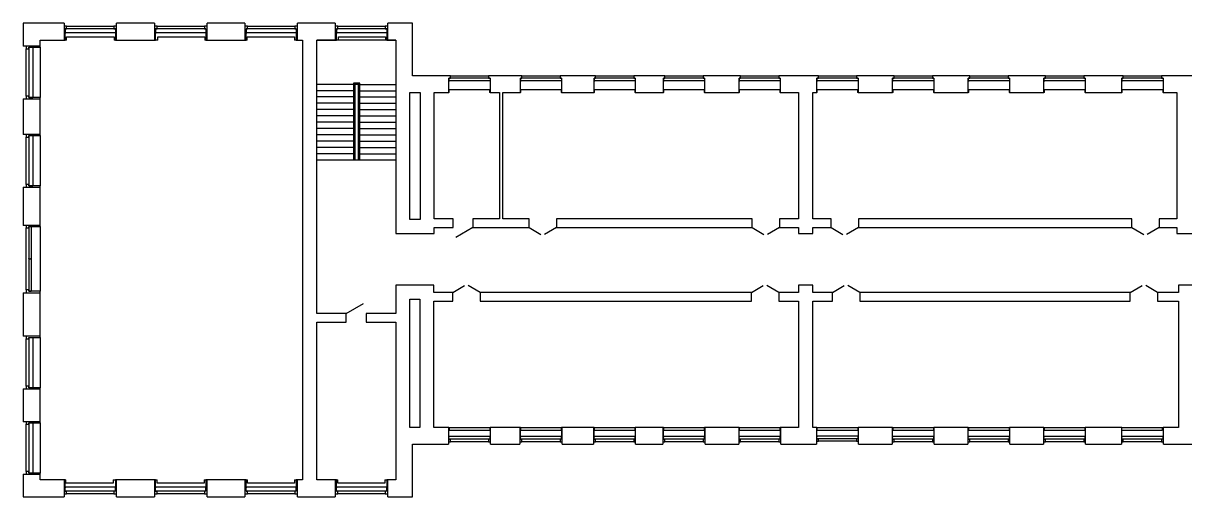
# Model space of a CAD drawing. Extents: x 318 to 100240, y 11948 to 34468.
# Drawn here: x 318 to 55558, y 11948 to 34468 of the extents above; entities that cross this region are included whole.
import ezdxf

# ---------------------------------------------------------------- set-up
doc = ezdxf.new("R2010")
doc.units = 0
for name, color, linetype in [('ДВЕРИ', 7, 'CONTINUOUS'), ('КАРКАС_ИМПОСТ', 7, 'CONTINUOUS'), ('ЛЕСТНИЦЫ', 7, 'CONTINUOUS'), ('ОГРАЖДЕНИЕ', 7, 'CONTINUOUS'), ('ОКНА', 7, 'CONTINUOUS'), ('ПАНЕЛЬ', 7, 'CONTINUOUS'), ('ПЕРЕКРЫТИЯ', 7, 'CONTINUOUS'), ('ПОРУЧНИ', 7, 'CONTINUOUS'), ('СТЕНЫ', 7, 'CONTINUOUS'), ('СТЕНЫ_РАЗРЕЗ', 7, 'CONTINUOUS')]:
    doc.layers.add(name, color=color, linetype=linetype)

# ---------------------------------------------------------------- blocks, each defined once
blk = doc.blocks.new('ОГРАЖДЕНИЕ_-_ОГРАЖДЕНИЕ-22')
at = {"layer": 'ПОРУЧНИ'}
for p, q in [((15815.548367, 19937.741418), (15815.548367, 16287.341418)), ((16116.348367, 19937.741418), (15815.548367, 19937.741418)), ((15820.548367, 19932.741418), (15820.548367, 16287.341418)), ((16111.348367, 19932.741418), (15820.548367, 19932.741418)), ((15860.548367, 19892.741418), (15860.548367, 16287.341418)), ((16071.348367, 19892.741418), (15860.548367, 19892.741418)), ((16071.348367, 16287.341418), (16071.348367, 19892.741418)), ((16086.348367, 19890.716418), (16086.348367, 19907.741418)), ((16111.348367, 19887.341418), (16111.348367, 19932.741418)), ((16111.348367, 16287.341418), (16111.348367, 19887.341418)), ((16116.348367, 19887.341418), (16116.348367, 19937.741418)), ((16116.348367, 16287.341418), (16116.348367, 19887.341418)), ((15875.548367, 19877.741418), (15875.548367, 16287.341418)), ((16056.348367, 19877.741418), (15875.548367, 19877.741418)), ((16056.348367, 16287.341418), (16056.348367, 19877.741418)), ((15820.548367, 16287.341418), (15815.548367, 16287.341418)), ((15860.548367, 16287.341418), (15820.548367, 16287.341418)), ((15875.548367, 16287.341418), (15860.548367, 16287.341418))]:
    blk.add_line(p, q, dxfattribs=at)
blk = doc.blocks.new('ИРНИТУ-ОКНО-ГОСТ23166-99_0')
at = {"layer": 'КАРКАС_ИМПОСТ'}
for p, q in [((-1018.1, 220), (941.9, 220)), ((-1018.1, 220), (-1018.1, 100)), ((-1018.1, 220), (-983.1, 220)), ((-1018.1, 100), (941.9, 100)), ((-1018.1, 100), (-983.1, 100)), ((941.9, 220), (906.9, 220)), ((941.9, 100), (906.9, 100)), ((941.9, 220), (941.9, 100))]:
    blk.add_line(p, q, dxfattribs=at)
blk = doc.blocks.new('ИРНИТУ-ОКНО-ГОСТ23166-99_4')
at = {"layer": 'КАРКАС_ИМПОСТ'}
for p, q in [((-1018.1, 210), (941.9, 210)), ((-1018.1, 210), (-1018.1, 90)), ((-1018.1, 210), (-983.1, 210)), ((-1018.1, 90), (941.9, 90)), ((-1018.1, 90), (-983.1, 90)), ((941.9, 210), (906.9, 210)), ((941.9, 90), (906.9, 90)), ((941.9, 210), (941.9, 90))]:
    blk.add_line(p, q, dxfattribs=at)
blk = doc.blocks.new('AC_ДВЕРЬ_ДВУПОЛЬНАЯ_ДЕРЕВЯ')
at = {"layer": 'ПАНЕЛЬ'}
for p, q in [((-650, 210), (-87.083488, 535)), ((650, 210), (87.083488, 535))]:
    blk.add_line(p, q, dxfattribs=at)
blk = doc.blocks.new('ИРНИТУ_ДВЕРЬ_ОДНОПОЛЬНАЯ_Д')
at = {"layer": 'ПАНЕЛЬ'}
blk.add_line((-470, 210), (344.06388, 680), dxfattribs=at)
blk = doc.blocks.new('ИРНИТУ-ОКНО-ГОСТ23166-99_3')
at = {"layer": 'КАРКАС_ИМПОСТ'}
for p, q in [((-1018.1, -160), (941.9, -160)), ((-1018.1, -280), (-1018.1, -160)), ((-1018.1, -160), (-983.1, -160)), ((-1018.1, -280), (941.9, -280)), ((-1018.1, -280), (-983.1, -280)), ((941.9, -160), (906.9, -160)), ((941.9, -280), (906.9, -280)), ((941.9, -280), (941.9, -160))]:
    blk.add_line(p, q, dxfattribs=at)
blk = doc.blocks.new('ИРНИТУ-ОКНО-ГОСТ23166-99_6')
at = {"layer": 'КАРКАС_ИМПОСТ'}
for p, q in [((-1233.1, 210), (1156.9, 210)), ((-1233.1, 210), (-1233.1, 10)), ((-1233.1, 210), (-1198.1, 210)), ((-1233.1, 10), (1156.9, 10)), ((-1233.1, 10), (-1198.1, 10)), ((1156.9, 210), (1121.9, 210)), ((1156.9, 10), (1121.9, 10)), ((1156.9, 210), (1156.9, 10))]:
    blk.add_line(p, q, dxfattribs=at)
blk = doc.blocks.new('ИРНИТУ-ОКНО-ГОСТ23166-99_5')
at = {"layer": 'КАРКАС_ИМПОСТ'}
for p, q in [((-1233.1, -10), (1156.9, -10)), ((-1233.1, -210), (-1233.1, -10)), ((-1233.1, -10), (-1198.1, -10)), ((-1233.1, -210), (1156.9, -210)), ((-1233.1, -210), (-1198.1, -210)), ((1156.9, -10), (1121.9, -10)), ((1156.9, -210), (1121.9, -210)), ((1156.9, -210), (1156.9, -10))]:
    blk.add_line(p, q, dxfattribs=at)
blk = doc.blocks.new('ИРНИТУ-ОКНО-ГОСТ23166-99_7')
at = {"layer": 'КАРКАС_ИМПОСТ'}
for p, q in [((-808.1, -90), (731.9, -90)), ((-808.1, -210), (-808.1, -90)), ((-808.1, -90), (-773.1, -90)), ((-808.1, -210), (731.9, -210)), ((-808.1, -210), (-773.1, -210)), ((731.9, -90), (696.9, -90)), ((731.9, -210), (716.9, -210)), ((731.9, -210), (731.9, -90))]:
    blk.add_line(p, q, dxfattribs=at)
blk = doc.blocks.new('ИРНИТУ-ОКНО-ГОСТ23166-99_8')
at = {"layer": 'КАРКАС_ИМПОСТ'}
for p, q in [((-808.1, -90), (731.9, -90)), ((-808.1, -210), (-808.1, -90)), ((-808.1, -90), (-773.1, -90)), ((-808.1, -210), (731.9, -210)), ((-808.1, -210), (-793.1, -210)), ((731.9, -90), (696.9, -90)), ((731.9, -210), (696.9, -210)), ((731.9, -210), (731.9, -90))]:
    blk.add_line(p, q, dxfattribs=at)

msp = doc.modelspace()

# ---------------------------------------------------------------- linework, layer by layer
at = {"layer": 'ЛЕСТНИЦЫ'}
for p, q in [((18037.52886, 33663.240005), (14277.52886, 33663.240005)), ((16027.12886, 31560.581423), (14277.52886, 31560.581423)), ((16027.12886, 31560.581423), (14277.52886, 31560.581423)), ((16327.92886, 31560.581423), (18037.52886, 31560.581423)), ((16327.92886, 31560.581423), (18037.52886, 31560.581423)), ((16027.12886, 31260.581423), (14277.52886, 31260.581423)), ((16027.12886, 31260.581423), (14277.52886, 31260.581423)), ((16027.12886, 30960.581423), (14277.52886, 30960.581423)), ((16027.12886, 30960.581423), (14277.52886, 30960.581423)), ((16327.92886, 31260.581423), (18037.52886, 31260.581423)), ((16327.92886, 31260.581423), (18037.52886, 31260.581423)), ((16327.92886, 30960.581423), (18037.52886, 30960.581423)), ((16327.92886, 30960.581423), (18037.52886, 30960.581423)), ((16027.12886, 30660.581423), (14277.52886, 30660.581423)), ((16027.12886, 30660.581423), (14277.52886, 30660.581423)), ((16327.92886, 30660.581423), (18037.52886, 30660.581423)), ((16327.92886, 30660.581423), (18037.52886, 30660.581423)), ((16027.12886, 30360.581423), (14277.52886, 30360.581423)), ((16027.12886, 30360.581423), (14277.52886, 30360.581423)), ((16027.12886, 30060.581423), (14277.52886, 30060.581423)), ((16027.12886, 30060.581423), (14277.52886, 30060.581423)), ((16327.92886, 30360.581423), (18037.52886, 30360.581423)), ((16327.92886, 30360.581423), (18037.52886, 30360.581423)), ((16327.92886, 30060.581423), (18037.52886, 30060.581423)), ((16327.92886, 30060.581423), (18037.52886, 30060.581423)), ((16027.12886, 29760.581423), (14277.52886, 29760.581423)), ((16027.12886, 29760.581423), (14277.52886, 29760.581423)), ((16027.12886, 29460.581423), (14277.52886, 29460.581423)), ((16027.12886, 29460.581423), (14277.52886, 29460.581423)), ((16327.92886, 29760.581423), (18037.52886, 29760.581423)), ((16327.92886, 29760.581423), (18037.52886, 29760.581423)), ((16327.92886, 29460.581423), (18037.52886, 29460.581423)), ((16327.92886, 29460.581423), (18037.52886, 29460.581423)), ((16027.12886, 29160.581423), (14277.52886, 29160.581423)), ((16027.12886, 29160.581423), (14277.52886, 29160.581423)), ((16027.12886, 28860.581423), (14277.52886, 28860.581423)), ((16027.12886, 28860.581423), (14277.52886, 28860.581423)), ((16327.92886, 29160.581423), (18037.52886, 29160.581423)), ((16327.92886, 29160.581423), (18037.52886, 29160.581423)), ((16327.92886, 28860.581423), (18037.52886, 28860.581423)), ((16327.92886, 28860.581423), (18037.52886, 28860.581423)), ((16027.12886, 28560.581423), (14277.52886, 28560.581423)), ((16027.12886, 28560.581423), (14277.52886, 28560.581423)), ((16027.12886, 28260.581423), (14277.52886, 28260.581423)), ((16027.12886, 28260.581423), (14277.52886, 28260.581423)), ((16327.92886, 28560.581423), (18037.52886, 28560.581423)), ((16327.92886, 28560.581423), (18037.52886, 28560.581423)), ((16327.92886, 28260.581423), (18037.52886, 28260.581423)), ((16327.92886, 28260.581423), (18037.52886, 28260.581423)), ((16027.12886, 27960.581423), (14277.52886, 27960.581423))]:
    msp.add_line(p, q, dxfattribs=at)
at = {"layer": 'ПЕРЕКРЫТИЯ'}
for p, q in [((16027.12886, 27960.581423), (14277.52886, 27960.581423)), ((18037.52886, 27960.581423), (16087.12886, 27960.581423))]:
    msp.add_line(p, q, dxfattribs=at)
at = {"layer": 'СТЕНЫ'}
for p, q in [((2382.52886, 34328.375499), (4632.52886, 34328.375499)), ((6682.52886, 34328.375499), (8932.52886, 34328.375499)), ((10982.52886, 34328.375499), (13232.52886, 34328.375499)), ((15282.52886, 34328.375499), (17532.52886, 34328.375499)), ((2372.52886, 33668.375499), (2372.52886, 33818.375499)), ((2372.52886, 33818.375499), (4647.52886, 33818.375499)), ((4647.52886, 33818.375499), (4647.52886, 33668.375499)), ((6712.52886, 33668.375499), (6712.52886, 33818.375499)), ((6712.52886, 33818.375499), (8952.52886, 33818.375499)), ((8952.52886, 33818.375499), (8952.52886, 33668.375499)), ((10972.52886, 33668.375499), (10972.52886, 33818.375499)), ((10972.52886, 33818.375499), (13212.52886, 33818.375499)), ((13212.52886, 33818.375499), (13212.52886, 33668.375499)), ((15312.52886, 33668.375499), (15312.52886, 33818.375499)), ((15312.52886, 33818.375499), (17552.52886, 33818.375499)), ((17552.52886, 33818.375499), (17552.52886, 33668.375499)), ((457.52886, 31003.375499), (457.52886, 33253.375499)), ((1117.52886, 33323.375499), (1117.52886, 30933.375499)), ((2372.52886, 33668.375499), (2312.52886, 33668.375499)), ((4702.52886, 33668.375499), (4647.52886, 33668.375499)), ((6712.52886, 33668.375499), (6612.52886, 33668.375499)), ((9002.52886, 33668.375499), (8952.52886, 33668.375499)), ((10972.52886, 33668.375499), (10912.52886, 33668.375499)), ((13302.52886, 33668.375499), (13212.52886, 33668.375499)), ((15312.52886, 33668.375499), (15212.52886, 33668.375499)), ((17602.52886, 33668.375499), (17552.52886, 33668.375499)), ((20632.52886, 31968.375499), (22452.52886, 31968.375499)), ((24032.52886, 31968.375499), (25852.52886, 31968.375499)), ((27532.52886, 31968.375499), (29352.52886, 31968.375499)), ((30832.52886, 31968.375499), (32652.52886, 31968.375499)), ((34432.52886, 31968.375499), (36252.52886, 31968.375499)), ((38132.52886, 31968.375499), (39952.52886, 31968.375499)), ((41732.52886, 31968.375499), (43552.52886, 31968.375499)), ((45332.52886, 31968.375499), (47152.52886, 31968.375499)), ((48932.52886, 31968.375499), (50752.52886, 31968.375499)), ((52632.52886, 31968.375499), (54452.52886, 31968.375499)), ((20572.007651, 31168.375499), (20562.52886, 31168.375499)), ((20572.007651, 31168.375499), (20572.007651, 31318.375499)), ((20572.007651, 31318.375499), (22492.007651, 31318.375499)), ((22492.007651, 31318.375499), (22492.007651, 31168.375499)), ((22522.52886, 31168.375499), (22492.007651, 31168.375499)), ((23982.52886, 31168.375499), (23962.52886, 31168.375499)), ((23982.52886, 31168.375499), (23982.52886, 31318.375499)), ((23982.52886, 31318.375499), (25902.52886, 31318.375499)), ((25902.52886, 31318.375499), (25902.52886, 31168.375499)), ((25922.52886, 31168.375499), (25902.52886, 31168.375499)), ((27482.52886, 31168.375499), (27462.52886, 31168.375499)), ((27482.52886, 31168.375499), (27482.52886, 31318.375499)), ((27482.52886, 31318.375499), (29402.52886, 31318.375499)), ((29402.52886, 31318.375499), (29402.52886, 31168.375499)), ((29422.52886, 31168.375499), (29402.52886, 31168.375499)), ((30782.52886, 31168.375499), (30762.52886, 31168.375499)), ((30782.52886, 31168.375499), (30782.52886, 31318.375499)), ((30782.52886, 31318.375499), (32702.52886, 31318.375499)), ((32702.52886, 31318.375499), (32702.52886, 31168.375499)), ((32722.52886, 31168.375499), (32702.52886, 31168.375499)), ((34382.52886, 31168.375499), (34362.52886, 31168.375499)), ((34382.52886, 31168.375499), (34382.52886, 31318.375499)), ((34382.52886, 31318.375499), (36302.52886, 31318.375499)), ((36302.52886, 31318.375499), (36302.52886, 31168.375499)), ((36322.52886, 31168.375499), (36302.52886, 31168.375499)), ((38080.02886, 31168.375499), (38062.52886, 31168.375499)), ((38080.02886, 31168.375499), (38080.02886, 31318.375499)), ((38080.02886, 31318.375499), (40000.02886, 31318.375499)), ((40000.02886, 31318.375499), (40000.02886, 31168.375499)), ((40022.52886, 31168.375499), (40000.02886, 31168.375499)), ((41682.007651, 31168.375499), (41662.52886, 31168.375499)), ((41682.007651, 31168.375499), (41682.007651, 31318.375499)), ((41682.007651, 31318.375499), (43602.007651, 31318.375499)), ((43602.007651, 31318.375499), (43602.007651, 31168.375499)), ((43622.52886, 31168.375499), (43602.007651, 31168.375499)), ((45282.007651, 31168.375499), (45262.52886, 31168.375499)), ((45282.007651, 31168.375499), (45282.007651, 31318.375499)), ((45282.007651, 31318.375499), (47202.007651, 31318.375499)), ((47202.007651, 31318.375499), (47202.007651, 31168.375499)), ((47222.52886, 31168.375499), (47202.007651, 31168.375499)), ((48882.007651, 31168.375499), (48862.52886, 31168.375499)), ((48882.007651, 31168.375499), (48882.007651, 31318.375499)), ((48882.007651, 31318.375499), (50802.007651, 31318.375499)), ((50802.007651, 31318.375499), (50802.007651, 31168.375499)), ((50822.52886, 31168.375499), (50802.007651, 31168.375499)), ((52587.007651, 31168.375499), (52562.52886, 31168.375499)), ((52587.007651, 31168.375499), (52587.007651, 31318.375499)), ((52587.007651, 31318.375499), (54507.007651, 31318.375499)), ((54507.007651, 31318.375499), (54507.007651, 31168.375499)), ((54522.52886, 31168.375499), (54507.007651, 31168.375499)), ((457.52886, 26803.375499), (457.52886, 29053.375499)), ((1117.52886, 29123.375499), (1117.52886, 26733.375499)), ((457.52886, 21793.058531), (457.52886, 24733.058531)), ((1117.52886, 24803.058531), (1117.52886, 21723.058531)), ((457.52886, 17203.375499), (457.52886, 19453.375499)), ((1117.52886, 19523.375499), (1117.52886, 17133.375499)), ((457.52886, 13143.375499), (457.52886, 15393.375499)), ((1117.52886, 15463.375499), (1117.52886, 13073.375499)), ((20562.52886, 15248.375499), (22522.52886, 15248.375499)), ((20582.52886, 15098.375499), (20582.52886, 15248.375499)), ((22502.52886, 15098.375499), (20582.52886, 15098.375499)), ((22502.52886, 15248.375499), (22502.52886, 15098.375499)), ((23962.52886, 15248.375499), (25922.52886, 15248.375499)), ((23982.52886, 15098.375499), (23982.52886, 15248.375499)), ((25902.52886, 15098.375499), (23982.52886, 15098.375499)), ((25902.52886, 15248.375499), (25902.52886, 15098.375499)), ((27462.52886, 15248.375499), (29422.52886, 15248.375499)), ((27482.52886, 15098.375499), (27482.52886, 15248.375499)), ((29402.52886, 15098.375499), (27482.52886, 15098.375499)), ((29402.52886, 15248.375499), (29402.52886, 15098.375499)), ((30762.52886, 15248.375499), (32722.52886, 15248.375499)), ((30782.52886, 15098.375499), (30782.52886, 15248.375499)), ((32702.52886, 15098.375499), (30782.52886, 15098.375499)), ((32702.52886, 15248.375499), (32702.52886, 15098.375499)), ((34362.52886, 15248.375499), (36322.52886, 15248.375499)), ((34382.52886, 15098.375499), (34382.52886, 15248.375499)), ((36302.52886, 15098.375499), (34382.52886, 15098.375499)), ((36302.52886, 15248.375499), (36302.52886, 15098.375499)), ((38062.52886, 15248.375499), (40022.52886, 15248.375499)), ((38082.52886, 15098.375499), (38082.52886, 15248.375499)), ((40002.52886, 15098.375499), (38082.52886, 15098.375499)), ((40002.52886, 15248.375499), (40002.52886, 15098.375499)), ((41662.52886, 15248.375499), (43622.52886, 15248.375499)), ((41682.52886, 15098.375499), (41682.52886, 15248.375499)), ((43602.52886, 15098.375499), (41682.52886, 15098.375499)), ((43602.52886, 15248.375499), (43602.52886, 15098.375499)), ((45262.52886, 15248.375499), (47222.52886, 15248.375499)), ((45282.52886, 15098.375499), (45282.52886, 15248.375499)), ((47202.52886, 15098.375499), (45282.52886, 15098.375499)), ((47202.52886, 15248.375499), (47202.52886, 15098.375499)), ((48862.52886, 15248.375499), (50822.52886, 15248.375499)), ((48882.52886, 15098.375499), (48882.52886, 15248.375499)), ((50802.52886, 15098.375499), (48882.52886, 15098.375499)), ((50802.52886, 15248.375499), (50802.52886, 15098.375499)), ((52562.52886, 15248.375499), (54522.52886, 15248.375499)), ((52567.52886, 15098.375499), (52567.52886, 15248.375499)), ((54487.52886, 15098.375499), (52567.52886, 15098.375499)), ((54487.52886, 15248.375499), (54487.52886, 15098.375499)), ((22452.52886, 14568.375499), (20632.52886, 14568.375499)), ((25852.52886, 14568.375499), (24032.52886, 14568.375499)), ((29352.52886, 14568.375499), (27532.52886, 14568.375499)), ((32652.52886, 14568.375499), (30832.52886, 14568.375499)), ((36252.52886, 14568.375499), (34432.52886, 14568.375499)), ((39952.52886, 14588.375499), (38132.52886, 14588.375499)), ((43552.52886, 14568.375499), (41732.52886, 14568.375499)), ((47152.52886, 14568.375499), (45332.52886, 14568.375499)), ((50752.52886, 14568.375499), (48932.52886, 14568.375499)), ((54452.52886, 14568.375499), (52632.52886, 14568.375499)), ((2312.52886, 12748.375499), (2347.52886, 12748.375499)), ((2347.52886, 12598.375499), (2347.52886, 12748.375499)), ((4587.52886, 12748.375499), (4702.52886, 12748.375499)), ((4587.52886, 12748.375499), (4587.52886, 12598.375499)), ((6612.52886, 12748.375499), (6687.52886, 12748.375499)), ((6687.52886, 12598.375499), (6687.52886, 12748.375499)), ((8927.52886, 12748.375499), (9002.52886, 12748.375499)), ((8927.52886, 12748.375499), (8927.52886, 12598.375499)), ((10912.52886, 12748.375499), (10982.52886, 12748.375499)), ((10982.52886, 12598.375499), (10982.52886, 12748.375499)), ((13222.52886, 12748.375499), (13302.52886, 12748.375499)), ((13222.52886, 12748.375499), (13222.52886, 12598.375499)), ((15212.52886, 12748.375499), (15277.52886, 12748.375499)), ((15277.52886, 12598.375499), (15277.52886, 12748.375499)), ((17517.52886, 12748.375499), (17602.52886, 12748.375499)), ((17517.52886, 12748.375499), (17517.52886, 12598.375499)), ((4587.52886, 12598.375499), (2347.52886, 12598.375499)), ((8927.52886, 12598.375499), (6687.52886, 12598.375499)), ((13222.52886, 12598.375499), (10982.52886, 12598.375499)), ((17517.52886, 12598.375499), (15277.52886, 12598.375499)), ((4632.52886, 12088.375499), (2382.52886, 12088.375499)), ((8932.52886, 12088.375499), (6682.52886, 12088.375499)), ((13232.52886, 12088.375499), (10982.52886, 12088.375499)), ((17532.52886, 12088.375499), (15282.52886, 12088.375499))]:
    msp.add_line(p, q, dxfattribs=at)
at = {"layer": 'СТЕНЫ_РАЗРЕЗ'}
for p, q in [((317.52886, 34468.375499), (317.52886, 33378.375499)), ((2257.52886, 34468.375499), (317.52886, 34468.375499)), ((2257.52886, 34468.375499), (2257.52886, 33668.375499)), ((2382.52886, 34328.375499), (2257.52886, 34328.375499)), ((2382.52886, 34208.375499), (2382.52886, 34328.375499)), ((4757.52886, 34328.375499), (4632.52886, 34328.375499)), ((4632.52886, 34328.375499), (4632.52886, 34208.375499)), ((6557.52886, 34468.375499), (4757.52886, 34468.375499)), ((4757.52886, 33668.375499), (4757.52886, 34468.375499)), ((6557.52886, 34468.375499), (6557.52886, 33668.375499)), ((6682.52886, 34328.375499), (6557.52886, 34328.375499)), ((6682.52886, 34208.375499), (6682.52886, 34328.375499)), ((9057.52886, 34328.375499), (8932.52886, 34328.375499)), ((8932.52886, 34328.375499), (8932.52886, 34208.375499)), ((10857.52886, 34468.375499), (9057.52886, 34468.375499)), ((9057.52886, 33668.375499), (9057.52886, 34468.375499)), ((10857.52886, 34468.375499), (10857.52886, 33668.375499)), ((10982.52886, 34328.375499), (10857.52886, 34328.375499)), ((10982.52886, 34208.375499), (10982.52886, 34328.375499)), ((13357.52886, 34328.375499), (13232.52886, 34328.375499)), ((13232.52886, 34328.375499), (13232.52886, 34208.375499)), ((15157.52886, 34468.375499), (13357.52886, 34468.375499)), ((13357.52886, 33668.375499), (13357.52886, 34468.375499)), ((15157.52886, 34468.375499), (15157.52886, 33668.375499)), ((15282.52886, 34328.375499), (15157.52886, 34328.375499)), ((15282.52886, 34208.375499), (15282.52886, 34328.375499)), ((17657.52886, 34328.375499), (17532.52886, 34328.375499)), ((17532.52886, 34328.375499), (17532.52886, 34208.375499)), ((18837.52886, 34468.375499), (17657.52886, 34468.375499)), ((17657.52886, 33668.375499), (17657.52886, 34468.375499)), ((18837.52886, 31968.375499), (18837.52886, 34468.375499)), ((2312.52886, 33668.375499), (2312.52886, 34208.375499)), ((2312.52886, 34208.375499), (2382.52886, 34208.375499)), ((4632.52886, 34208.375499), (4702.52886, 34208.375499)), ((4702.52886, 34208.375499), (4702.52886, 33668.375499)), ((6612.52886, 33668.375499), (6612.52886, 34208.375499)), ((6612.52886, 34208.375499), (6682.52886, 34208.375499)), ((8932.52886, 34208.375499), (9002.52886, 34208.375499)), ((9002.52886, 34208.375499), (9002.52886, 33668.375499)), ((10912.52886, 33668.375499), (10912.52886, 34208.375499)), ((10912.52886, 34208.375499), (10982.52886, 34208.375499)), ((13232.52886, 34208.375499), (13302.52886, 34208.375499)), ((13302.52886, 34208.375499), (13302.52886, 33668.375499)), ((15212.52886, 33668.375499), (15212.52886, 34208.375499)), ((15212.52886, 34208.375499), (15282.52886, 34208.375499)), ((17532.52886, 34208.375499), (17602.52886, 34208.375499)), ((17602.52886, 34208.375499), (17602.52886, 33668.375499)), ((1117.52886, 33378.375499), (317.52886, 33378.375499)), ((457.52886, 33378.375499), (457.52886, 33253.375499)), ((457.52886, 33253.375499), (577.52886, 33253.375499)), ((577.52886, 33253.375499), (577.52886, 33323.375499)), ((577.52886, 33323.375499), (1117.52886, 33323.375499)), ((1117.52886, 33323.375499), (1117.52886, 33668.375499)), ((1117.52886, 33668.375499), (2312.52886, 33668.375499)), ((4702.52886, 33668.375499), (6612.52886, 33668.375499)), ((9002.52886, 33668.375499), (10912.52886, 33668.375499)), ((13302.52886, 33668.375499), (13597.52886, 33668.375499)), ((13597.52886, 33668.375499), (13597.52886, 12748.375499)), ((14277.52886, 33668.375499), (15212.52886, 33668.375499)), ((14277.52886, 20668.375499), (14277.52886, 33668.375499)), ((17602.52886, 33668.375499), (18037.52886, 33668.375499)), ((18037.52886, 33668.375499), (18037.52886, 24469.325932)), ((20632.52886, 31968.375499), (18837.52886, 31968.375499)), ((20562.52886, 31168.375499), (20562.52886, 31848.375499)), ((20562.52886, 31848.375499), (20632.52886, 31848.375499)), ((20632.52886, 31848.375499), (20632.52886, 31968.375499)), ((24032.52886, 31968.375499), (22452.52886, 31968.375499)), ((22452.52886, 31968.375499), (22452.52886, 31848.375499)), ((22452.52886, 31848.375499), (22522.52886, 31848.375499)), ((22522.52886, 31848.375499), (22522.52886, 31168.375499)), ((23962.52886, 31168.375499), (23962.52886, 31848.375499)), ((23962.52886, 31848.375499), (24032.52886, 31848.375499)), ((24032.52886, 31848.375499), (24032.52886, 31968.375499)), ((27532.52886, 31968.375499), (25852.52886, 31968.375499)), ((25852.52886, 31968.375499), (25852.52886, 31848.375499)), ((25852.52886, 31848.375499), (25922.52886, 31848.375499)), ((25922.52886, 31848.375499), (25922.52886, 31168.375499)), ((27462.52886, 31168.375499), (27462.52886, 31848.375499)), ((27462.52886, 31848.375499), (27532.52886, 31848.375499)), ((27532.52886, 31848.375499), (27532.52886, 31968.375499)), ((30832.52886, 31968.375499), (29352.52886, 31968.375499)), ((29352.52886, 31968.375499), (29352.52886, 31848.375499)), ((29352.52886, 31848.375499), (29422.52886, 31848.375499)), ((29422.52886, 31848.375499), (29422.52886, 31168.375499)), ((30762.52886, 31168.375499), (30762.52886, 31848.375499)), ((30762.52886, 31848.375499), (30832.52886, 31848.375499)), ((30832.52886, 31848.375499), (30832.52886, 31968.375499)), ((34432.52886, 31968.375499), (32652.52886, 31968.375499)), ((32652.52886, 31968.375499), (32652.52886, 31848.375499)), ((32652.52886, 31848.375499), (32722.52886, 31848.375499)), ((32722.52886, 31848.375499), (32722.52886, 31168.375499)), ((34362.52886, 31168.375499), (34362.52886, 31848.375499)), ((34362.52886, 31848.375499), (34432.52886, 31848.375499)), ((34432.52886, 31848.375499), (34432.52886, 31968.375499)), ((38132.52886, 31968.375499), (36252.52886, 31968.375499)), ((36252.52886, 31968.375499), (36252.52886, 31848.375499)), ((36252.52886, 31848.375499), (36322.52886, 31848.375499)), ((36322.52886, 31848.375499), (36322.52886, 31168.375499)), ((38062.52886, 31168.375499), (38062.52886, 31848.375499)), ((38062.52886, 31848.375499), (38132.52886, 31848.375499)), ((38132.52886, 31848.375499), (38132.52886, 31968.375499)), ((41732.52886, 31968.375499), (39952.52886, 31968.375499)), ((39952.52886, 31968.375499), (39952.52886, 31848.375499)), ((39952.52886, 31848.375499), (40022.52886, 31848.375499)), ((40022.52886, 31848.375499), (40022.52886, 31168.375499)), ((41662.52886, 31168.375499), (41662.52886, 31848.375499)), ((41662.52886, 31848.375499), (41732.52886, 31848.375499)), ((41732.52886, 31848.375499), (41732.52886, 31968.375499)), ((45332.52886, 31968.375499), (43552.52886, 31968.375499)), ((43552.52886, 31968.375499), (43552.52886, 31848.375499)), ((43552.52886, 31848.375499), (43622.52886, 31848.375499)), ((43622.52886, 31848.375499), (43622.52886, 31168.375499)), ((45262.52886, 31168.375499), (45262.52886, 31848.375499)), ((45262.52886, 31848.375499), (45332.52886, 31848.375499)), ((45332.52886, 31848.375499), (45332.52886, 31968.375499)), ((48932.52886, 31968.375499), (47152.52886, 31968.375499)), ((47152.52886, 31968.375499), (47152.52886, 31848.375499)), ((47152.52886, 31848.375499), (47222.52886, 31848.375499)), ((47222.52886, 31848.375499), (47222.52886, 31168.375499)), ((48862.52886, 31168.375499), (48862.52886, 31848.375499)), ((48862.52886, 31848.375499), (48932.52886, 31848.375499)), ((48932.52886, 31848.375499), (48932.52886, 31968.375499)), ((52632.52886, 31968.375499), (50752.52886, 31968.375499)), ((50752.52886, 31968.375499), (50752.52886, 31848.375499)), ((50752.52886, 31848.375499), (50822.52886, 31848.375499)), ((50822.52886, 31848.375499), (50822.52886, 31168.375499)), ((52562.52886, 31168.375499), (52562.52886, 31848.375499)), ((52562.52886, 31848.375499), (52632.52886, 31848.375499)), ((52632.52886, 31848.375499), (52632.52886, 31968.375499)), ((57132.52886, 31968.375499), (54452.52886, 31968.375499)), ((54452.52886, 31968.375499), (54452.52886, 31848.375499)), ((54452.52886, 31848.375499), (54522.52886, 31848.375499)), ((54522.52886, 31848.375499), (54522.52886, 31168.375499)), ((457.52886, 31003.375499), (457.52886, 30878.375499)), ((577.52886, 31003.375499), (457.52886, 31003.375499)), ((577.52886, 30933.375499), (577.52886, 31003.375499)), ((18697.52886, 31168.375499), (19202.52886, 31168.375499)), ((18697.52886, 25129.325932), (18697.52886, 31168.375499)), ((19202.52886, 31168.375499), (19202.52886, 25129.325932)), ((19862.52886, 31168.375499), (20562.52886, 31168.375499)), ((19862.52886, 25168.375499), (19862.52886, 31168.375499)), ((22522.52886, 31168.375499), (22962.52886, 31168.375499)), ((22962.52886, 31168.375499), (22962.52886, 25168.375499)), ((23122.52886, 31168.375499), (23962.52886, 31168.375499)), ((23122.52886, 25168.375499), (23122.52886, 31168.375499)), ((25922.52886, 31168.375499), (27462.52886, 31168.375499)), ((29422.52886, 31168.375499), (30762.52886, 31168.375499)), ((32722.52886, 31168.375499), (34362.52886, 31168.375499)), ((36322.52886, 31168.375499), (37190.02886, 31168.375499)), ((37190.02886, 31168.375499), (37190.02886, 25168.375499)), ((37870.02886, 31168.375499), (38062.52886, 31168.375499)), ((37870.02886, 25168.375499), (37870.02886, 31168.375499)), ((40022.52886, 31168.375499), (41662.52886, 31168.375499)), ((43622.52886, 31168.375499), (45262.52886, 31168.375499)), ((47222.52886, 31168.375499), (48862.52886, 31168.375499)), ((50822.52886, 31168.375499), (52562.52886, 31168.375499)), ((54522.52886, 31168.375499), (55177.52886, 31168.375499)), ((55177.52886, 31168.375499), (55177.52886, 25168.375499)), ((317.52886, 30878.375499), (317.52886, 29178.375499)), ((317.52886, 30878.375499), (1117.52886, 30878.375499)), ((1117.52886, 30933.375499), (577.52886, 30933.375499)), ((1117.52886, 29123.375499), (1117.52886, 30933.375499)), ((1117.52886, 29178.375499), (317.52886, 29178.375499)), ((457.52886, 29178.375499), (457.52886, 29053.375499)), ((457.52886, 29053.375499), (577.52886, 29053.375499)), ((577.52886, 29053.375499), (577.52886, 29123.375499)), ((577.52886, 29123.375499), (1117.52886, 29123.375499)), ((317.52886, 26678.375499), (317.52886, 24848.375499)), ((317.52886, 26678.375499), (1117.52886, 26678.375499)), ((457.52886, 26803.375499), (457.52886, 26678.375499)), ((577.52886, 26803.375499), (457.52886, 26803.375499)), ((577.52886, 26733.375499), (577.52886, 26803.375499)), ((1117.52886, 26733.375499), (577.52886, 26733.375499)), ((1117.52886, 24803.058531), (1117.52886, 26733.375499)), ((19202.52886, 25129.325932), (18697.52886, 25129.325932)), ((20762.52886, 25168.375499), (19862.52886, 25168.375499)), ((20762.52886, 24748.375499), (20762.52886, 25168.375499)), ((22962.52886, 25168.375499), (21702.52886, 25168.375499)), ((21702.52886, 25168.375499), (21702.52886, 24748.375499)), ((24375.22886, 25168.375499), (23122.52886, 25168.375499)), ((24375.22886, 24748.375499), (24375.22886, 25168.375499)), ((34980.02886, 25168.375499), (25675.22886, 25168.375499)), ((25675.22886, 25168.375499), (25675.22886, 24748.375499)), ((34980.02886, 24748.375499), (34980.02886, 25168.375499)), ((37190.02886, 25168.375499), (36280.02886, 25168.375499)), ((36280.02886, 25168.375499), (36280.02886, 24748.375499)), ((38740.02886, 25168.375499), (37870.02886, 25168.375499)), ((38740.02886, 24748.375499), (38740.02886, 25168.375499)), ((53040.02886, 25168.375499), (40040.02886, 25168.375499)), ((40040.02886, 25168.375499), (40040.02886, 24748.375499)), ((53040.02886, 24748.375499), (53040.02886, 25168.375499)), ((55177.52886, 25168.375499), (54340.02886, 25168.375499)), ((54340.02886, 25168.375499), (54340.02886, 24748.375499)), ((1117.52886, 24848.375499), (317.52886, 24848.375499)), ((457.52886, 24848.375499), (457.52886, 24733.058531)), ((457.52886, 24733.058531), (577.52886, 24733.058531)), ((577.52886, 24733.058531), (577.52886, 24803.058531)), ((577.52886, 24803.058531), (1117.52886, 24803.058531)), ((18037.52886, 24469.325932), (19862.52886, 24469.325932)), ((19862.52886, 24469.325932), (19862.52886, 24748.375499)), ((19862.52886, 24748.375499), (20762.52886, 24748.375499)), ((21702.52886, 24748.375499), (24375.22886, 24748.375499)), ((25675.22886, 24748.375499), (34980.02886, 24748.375499)), ((36280.02886, 24748.375499), (37190.02886, 24748.375499)), ((37190.02886, 24748.375499), (37190.02886, 24469.325932)), ((37190.02886, 24469.325932), (37870.02886, 24469.325932)), ((37870.02886, 24469.325932), (37870.02886, 24748.375499)), ((37870.02886, 24748.375499), (38740.02886, 24748.375499)), ((40040.02886, 24748.375499), (53040.02886, 24748.375499)), ((54340.02886, 24748.375499), (55177.52886, 24748.375499)), ((55177.52886, 24748.375499), (55177.52886, 24469.325932)), ((55177.52886, 24469.325932), (56977.52886, 24469.325932)), ((317.52886, 21648.375499), (317.52886, 19578.375499)), ((317.52886, 21648.375499), (1117.52886, 21648.375499)), ((457.52886, 21793.058531), (457.52886, 21648.375499)), ((577.52886, 21793.058531), (457.52886, 21793.058531)), ((577.52886, 21723.058531), (577.52886, 21793.058531)), ((1117.52886, 21723.058531), (577.52886, 21723.058531)), ((1117.52886, 19523.375499), (1117.52886, 21723.058531)), ((18037.52886, 22009.325932), (18037.52886, 20668.375499)), ((19837.52886, 22009.325932), (18037.52886, 22009.325932)), ((19837.52886, 21668.375499), (19837.52886, 22009.325932)), ((20742.52886, 21668.375499), (19837.52886, 21668.375499)), ((20742.52886, 21248.375499), (20742.52886, 21668.375499)), ((34947.32886, 21668.375499), (22042.52886, 21668.375499)), ((22042.52886, 21668.375499), (22042.52886, 21248.375499)), ((34947.32886, 21248.375499), (34947.32886, 21668.375499)), ((37190.02886, 21668.375499), (36247.32886, 21668.375499)), ((36247.32886, 21668.375499), (36247.32886, 21248.375499)), ((37190.02886, 22013.123243), (37190.02886, 21668.375499)), ((37870.02886, 22013.123243), (37190.02886, 22013.123243)), ((37870.02886, 21668.375499), (37870.02886, 22013.123243)), ((38800.02886, 21668.375499), (37870.02886, 21668.375499)), ((38800.02886, 21248.375499), (38800.02886, 21668.375499)), ((52967.52886, 21668.375499), (40100.02886, 21668.375499)), ((40100.02886, 21668.375499), (40100.02886, 21248.375499)), ((52967.52886, 21248.375499), (52967.52886, 21668.375499)), ((55257.52886, 21668.375499), (54267.52886, 21668.375499)), ((54267.52886, 21668.375499), (54267.52886, 21248.375499)), ((57057.52886, 22013.123243), (55257.52886, 22013.123243)), ((55257.52886, 22013.123243), (55257.52886, 21668.375499)), ((18697.52886, 15248.375499), (18697.52886, 21349.325932)), ((18697.52886, 21349.325932), (19177.52886, 21349.325932)), ((19177.52886, 21349.325932), (19177.52886, 15248.375499)), ((19837.52886, 15248.375499), (19837.52886, 21248.375499)), ((19837.52886, 21248.375499), (20742.52886, 21248.375499)), ((22042.52886, 21248.375499), (34947.32886, 21248.375499)), ((36247.32886, 21248.375499), (37190.02886, 21248.375499)), ((37190.02886, 21248.375499), (37190.02886, 15248.375499)), ((37870.02886, 15248.375499), (37870.02886, 21248.375499)), ((37870.02886, 21248.375499), (38800.02886, 21248.375499)), ((40100.02886, 21248.375499), (52967.52886, 21248.375499)), ((54267.52886, 21248.375499), (55257.52886, 21248.375499)), ((55257.52886, 21248.375499), (55257.52886, 15248.375499)), ((15682.52886, 20668.375499), (14277.52886, 20668.375499)), ((15682.52886, 20248.375499), (15682.52886, 20668.375499)), ((18037.52886, 20668.375499), (16622.52886, 20668.375499)), ((16622.52886, 20668.375499), (16622.52886, 20248.375499)), ((14277.52886, 12748.375499), (14277.52886, 20248.375499)), ((14277.52886, 20248.375499), (15682.52886, 20248.375499)), ((16622.52886, 20248.375499), (18037.52886, 20248.375499)), ((18037.52886, 20248.375499), (18037.52886, 12748.375499)), ((1117.52886, 19578.375499), (317.52886, 19578.375499)), ((457.52886, 19578.375499), (457.52886, 19453.375499)), ((457.52886, 19453.375499), (577.52886, 19453.375499)), ((577.52886, 19453.375499), (577.52886, 19523.375499)), ((577.52886, 19523.375499), (1117.52886, 19523.375499)), ((457.52886, 17203.375499), (457.52886, 17078.375499)), ((577.52886, 17203.375499), (457.52886, 17203.375499)), ((577.52886, 17133.375499), (577.52886, 17203.375499)), ((1117.52886, 17133.375499), (577.52886, 17133.375499)), ((1117.52886, 15463.375499), (1117.52886, 17133.375499)), ((317.52886, 17078.375499), (317.52886, 15518.375499)), ((317.52886, 17078.375499), (1117.52886, 17078.375499)), ((1117.52886, 15518.375499), (317.52886, 15518.375499)), ((457.52886, 15518.375499), (457.52886, 15393.375499)), ((457.52886, 15393.375499), (577.52886, 15393.375499)), ((577.52886, 15393.375499), (577.52886, 15463.375499)), ((577.52886, 15463.375499), (1117.52886, 15463.375499)), ((19177.52886, 15248.375499), (18697.52886, 15248.375499)), ((20562.52886, 15248.375499), (19837.52886, 15248.375499)), ((20542.52886, 15248.375499), (20542.52886, 14448.375499)), ((20562.52886, 14688.375499), (20562.52886, 15248.375499)), ((23962.52886, 15248.375499), (22522.52886, 15248.375499)), ((22522.52886, 15248.375499), (22522.52886, 14688.375499)), ((22542.52886, 14448.375499), (22542.52886, 15248.375499)), ((23942.52886, 15248.375499), (23942.52886, 14448.375499)), ((23962.52886, 14688.375499), (23962.52886, 15248.375499)), ((27462.52886, 15248.375499), (25922.52886, 15248.375499)), ((25922.52886, 15248.375499), (25922.52886, 14688.375499)), ((25942.52886, 14448.375499), (25942.52886, 15248.375499)), ((27442.52886, 15248.375499), (27442.52886, 14448.375499)), ((27462.52886, 14688.375499), (27462.52886, 15248.375499)), ((30762.52886, 15248.375499), (29422.52886, 15248.375499)), ((29422.52886, 15248.375499), (29422.52886, 14688.375499)), ((29442.52886, 14448.375499), (29442.52886, 15248.375499)), ((30742.52886, 15248.375499), (30742.52886, 14448.375499)), ((30762.52886, 14688.375499), (30762.52886, 15248.375499)), ((34362.52886, 15248.375499), (32722.52886, 15248.375499)), ((32722.52886, 15248.375499), (32722.52886, 14688.375499)), ((32742.52886, 14448.375499), (32742.52886, 15248.375499)), ((34342.52886, 15248.375499), (34342.52886, 14448.375499)), ((34362.52886, 14688.375499), (34362.52886, 15248.375499)), ((37190.02886, 15248.375499), (36322.52886, 15248.375499)), ((36322.52886, 15248.375499), (36322.52886, 14688.375499)), ((36342.52886, 14448.375499), (36342.52886, 15248.375499)), ((38062.52886, 15248.375499), (37870.02886, 15248.375499)), ((38042.52886, 15248.375499), (38042.52886, 14448.375499)), ((38062.52886, 14708.375499), (38062.52886, 15248.375499)), ((41662.52886, 15248.375499), (40022.52886, 15248.375499)), ((40022.52886, 15248.375499), (40022.52886, 14708.375499)), ((40042.52886, 14448.375499), (40042.52886, 15248.375499)), ((41642.52886, 15248.375499), (41642.52886, 14448.375499)), ((41662.52886, 14688.375499), (41662.52886, 15248.375499)), ((45262.52886, 15248.375499), (43622.52886, 15248.375499)), ((43622.52886, 15248.375499), (43622.52886, 14688.375499)), ((43642.52886, 14448.375499), (43642.52886, 15248.375499)), ((45242.52886, 15248.375499), (45242.52886, 14448.375499)), ((45262.52886, 14688.375499), (45262.52886, 15248.375499)), ((48862.52886, 15248.375499), (47222.52886, 15248.375499)), ((47222.52886, 15248.375499), (47222.52886, 14688.375499)), ((47242.52886, 14448.375499), (47242.52886, 15248.375499)), ((48842.52886, 15248.375499), (48842.52886, 14448.375499)), ((48862.52886, 14688.375499), (48862.52886, 15248.375499)), ((52562.52886, 15248.375499), (50822.52886, 15248.375499)), ((50822.52886, 15248.375499), (50822.52886, 14688.375499)), ((50842.52886, 14448.375499), (50842.52886, 15248.375499)), ((52542.52886, 15248.375499), (52542.52886, 14448.375499)), ((52562.52886, 14688.375499), (52562.52886, 15248.375499)), ((55257.52886, 15248.375499), (54522.52886, 15248.375499)), ((54522.52886, 15248.375499), (54522.52886, 14688.375499)), ((54542.52886, 14448.375499), (54542.52886, 15248.375499)), ((18837.52886, 14448.375499), (20542.52886, 14448.375499)), ((18837.52886, 11948.375499), (18837.52886, 14448.375499)), ((20542.52886, 14568.375499), (20632.52886, 14568.375499)), ((20632.52886, 14688.375499), (20562.52886, 14688.375499)), ((20632.52886, 14568.375499), (20632.52886, 14688.375499)), ((22522.52886, 14688.375499), (22452.52886, 14688.375499)), ((22452.52886, 14688.375499), (22452.52886, 14568.375499)), ((22452.52886, 14568.375499), (22542.52886, 14568.375499)), ((22542.52886, 14448.375499), (23942.52886, 14448.375499)), ((23942.52886, 14568.375499), (24032.52886, 14568.375499)), ((24032.52886, 14688.375499), (23962.52886, 14688.375499)), ((24032.52886, 14568.375499), (24032.52886, 14688.375499)), ((25922.52886, 14688.375499), (25852.52886, 14688.375499)), ((25852.52886, 14688.375499), (25852.52886, 14568.375499)), ((25852.52886, 14568.375499), (25942.52886, 14568.375499)), ((25942.52886, 14448.375499), (27442.52886, 14448.375499)), ((27442.52886, 14568.375499), (27532.52886, 14568.375499)), ((27532.52886, 14688.375499), (27462.52886, 14688.375499)), ((27532.52886, 14568.375499), (27532.52886, 14688.375499)), ((29422.52886, 14688.375499), (29352.52886, 14688.375499)), ((29352.52886, 14688.375499), (29352.52886, 14568.375499)), ((29352.52886, 14568.375499), (29442.52886, 14568.375499)), ((29442.52886, 14448.375499), (30742.52886, 14448.375499)), ((30742.52886, 14568.375499), (30832.52886, 14568.375499)), ((30832.52886, 14688.375499), (30762.52886, 14688.375499)), ((30832.52886, 14568.375499), (30832.52886, 14688.375499)), ((32722.52886, 14688.375499), (32652.52886, 14688.375499)), ((32652.52886, 14688.375499), (32652.52886, 14568.375499)), ((32652.52886, 14568.375499), (32742.52886, 14568.375499)), ((32742.52886, 14448.375499), (34342.52886, 14448.375499)), ((34342.52886, 14568.375499), (34432.52886, 14568.375499)), ((34432.52886, 14688.375499), (34362.52886, 14688.375499)), ((34432.52886, 14568.375499), (34432.52886, 14688.375499)), ((36322.52886, 14688.375499), (36252.52886, 14688.375499)), ((36252.52886, 14688.375499), (36252.52886, 14568.375499)), ((36252.52886, 14568.375499), (36342.52886, 14568.375499)), ((36342.52886, 14448.375499), (38042.52886, 14448.375499)), ((38042.52886, 14588.375499), (38132.52886, 14588.375499)), ((38132.52886, 14708.375499), (38062.52886, 14708.375499)), ((38132.52886, 14588.375499), (38132.52886, 14708.375499)), ((40022.52886, 14708.375499), (39952.52886, 14708.375499)), ((39952.52886, 14708.375499), (39952.52886, 14588.375499)), ((39952.52886, 14588.375499), (40042.52886, 14588.375499)), ((40042.52886, 14448.375499), (41642.52886, 14448.375499)), ((41642.52886, 14568.375499), (41732.52886, 14568.375499)), ((41732.52886, 14688.375499), (41662.52886, 14688.375499)), ((41732.52886, 14568.375499), (41732.52886, 14688.375499)), ((43622.52886, 14688.375499), (43552.52886, 14688.375499)), ((43552.52886, 14688.375499), (43552.52886, 14568.375499)), ((43552.52886, 14568.375499), (43642.52886, 14568.375499)), ((43642.52886, 14448.375499), (45242.52886, 14448.375499)), ((45242.52886, 14568.375499), (45332.52886, 14568.375499)), ((45332.52886, 14688.375499), (45262.52886, 14688.375499)), ((45332.52886, 14568.375499), (45332.52886, 14688.375499)), ((47222.52886, 14688.375499), (47152.52886, 14688.375499)), ((47152.52886, 14688.375499), (47152.52886, 14568.375499)), ((47152.52886, 14568.375499), (47242.52886, 14568.375499)), ((47242.52886, 14448.375499), (48842.52886, 14448.375499)), ((48842.52886, 14568.375499), (48932.52886, 14568.375499)), ((48932.52886, 14688.375499), (48862.52886, 14688.375499)), ((48932.52886, 14568.375499), (48932.52886, 14688.375499)), ((50822.52886, 14688.375499), (50752.52886, 14688.375499)), ((50752.52886, 14688.375499), (50752.52886, 14568.375499)), ((50752.52886, 14568.375499), (50842.52886, 14568.375499)), ((50842.52886, 14448.375499), (52542.52886, 14448.375499)), ((52542.52886, 14568.375499), (52632.52886, 14568.375499)), ((52632.52886, 14688.375499), (52562.52886, 14688.375499)), ((52632.52886, 14568.375499), (52632.52886, 14688.375499)), ((54522.52886, 14688.375499), (54452.52886, 14688.375499)), ((54452.52886, 14688.375499), (54452.52886, 14568.375499)), ((54452.52886, 14568.375499), (54542.52886, 14568.375499)), ((54542.52886, 14448.375499), (57397.52886, 14448.375499)), ((317.52886, 13018.375499), (317.52886, 11948.375499)), ((317.52886, 13018.375499), (1117.52886, 13018.375499)), ((457.52886, 13143.375499), (457.52886, 13018.375499)), ((577.52886, 13143.375499), (457.52886, 13143.375499)), ((577.52886, 13073.375499), (577.52886, 13143.375499)), ((1117.52886, 13073.375499), (577.52886, 13073.375499)), ((1117.52886, 12748.375499), (1117.52886, 13073.375499)), ((2312.52886, 12748.375499), (1117.52886, 12748.375499)), ((2257.52886, 12748.375499), (2257.52886, 11948.375499)), ((2312.52886, 12208.375499), (2312.52886, 12748.375499)), ((6612.52886, 12748.375499), (4702.52886, 12748.375499)), ((4702.52886, 12748.375499), (4702.52886, 12208.375499)), ((4757.52886, 11948.375499), (4757.52886, 12748.375499)), ((6557.52886, 12748.375499), (6557.52886, 11948.375499)), ((6612.52886, 12208.375499), (6612.52886, 12748.375499)), ((10912.52886, 12748.375499), (9002.52886, 12748.375499)), ((9002.52886, 12748.375499), (9002.52886, 12208.375499)), ((9057.52886, 11948.375499), (9057.52886, 12748.375499)), ((10857.52886, 12748.375499), (10857.52886, 11948.375499)), ((10912.52886, 12208.375499), (10912.52886, 12748.375499)), ((13597.52886, 12748.375499), (13302.52886, 12748.375499)), ((13302.52886, 12748.375499), (13302.52886, 12208.375499)), ((13357.52886, 11948.375499), (13357.52886, 12748.375499)), ((15212.52886, 12748.375499), (14277.52886, 12748.375499)), ((15157.52886, 12748.375499), (15157.52886, 11948.375499)), ((15212.52886, 12208.375499), (15212.52886, 12748.375499)), ((18037.52886, 12748.375499), (17602.52886, 12748.375499)), ((17602.52886, 12748.375499), (17602.52886, 12208.375499)), ((17657.52886, 11948.375499), (17657.52886, 12748.375499)), ((2382.52886, 12208.375499), (2312.52886, 12208.375499)), ((2382.52886, 12088.375499), (2382.52886, 12208.375499)), ((4702.52886, 12208.375499), (4632.52886, 12208.375499)), ((4632.52886, 12208.375499), (4632.52886, 12088.375499)), ((6682.52886, 12208.375499), (6612.52886, 12208.375499)), ((6682.52886, 12088.375499), (6682.52886, 12208.375499)), ((9002.52886, 12208.375499), (8932.52886, 12208.375499)), ((8932.52886, 12208.375499), (8932.52886, 12088.375499)), ((10982.52886, 12208.375499), (10912.52886, 12208.375499)), ((10982.52886, 12088.375499), (10982.52886, 12208.375499)), ((13302.52886, 12208.375499), (13232.52886, 12208.375499)), ((13232.52886, 12208.375499), (13232.52886, 12088.375499)), ((15282.52886, 12208.375499), (15212.52886, 12208.375499)), ((15282.52886, 12088.375499), (15282.52886, 12208.375499)), ((17602.52886, 12208.375499), (17532.52886, 12208.375499)), ((17532.52886, 12208.375499), (17532.52886, 12088.375499)), ((317.52886, 11948.375499), (2257.52886, 11948.375499)), ((2257.52886, 12088.375499), (2382.52886, 12088.375499)), ((4632.52886, 12088.375499), (4757.52886, 12088.375499)), ((4757.52886, 11948.375499), (6557.52886, 11948.375499)), ((6557.52886, 12088.375499), (6682.52886, 12088.375499)), ((8932.52886, 12088.375499), (9057.52886, 12088.375499)), ((9057.52886, 11948.375499), (10857.52886, 11948.375499)), ((10857.52886, 12088.375499), (10982.52886, 12088.375499)), ((13232.52886, 12088.375499), (13357.52886, 12088.375499)), ((13357.52886, 11948.375499), (15157.52886, 11948.375499)), ((15157.52886, 12088.375499), (15282.52886, 12088.375499)), ((17532.52886, 12088.375499), (17657.52886, 12088.375499)), ((17657.52886, 11948.375499), (18837.52886, 11948.375499))]:
    msp.add_line(p, q, dxfattribs=at)

# ---------------------------------------------------------------- block references
at = {"layer": 'ДВЕРИ', "rotation": 180}
for name, p in [('ИРНИТУ_ДВЕРЬ_ОДНОПОЛЬНАЯ_Д', (21232.52886, 24958.375499)), ('AC_ДВЕРЬ_ДВУПОЛЬНАЯ_ДЕРЕВЯ', (25025.22886, 24958.375499)), ('AC_ДВЕРЬ_ДВУПОЛЬНАЯ_ДЕРЕВЯ', (35630.02886, 24958.375499)), ('AC_ДВЕРЬ_ДВУПОЛЬНАЯ_ДЕРЕВЯ', (39390.02886, 24958.375499)), ('AC_ДВЕРЬ_ДВУПОЛЬНАЯ_ДЕРЕВЯ', (53690.02886, 24958.375499))]:
    msp.add_blockref(name, p, dxfattribs=at)
at = {"layer": 'ДВЕРИ'}
for name, p in [('AC_ДВЕРЬ_ДВУПОЛЬНАЯ_ДЕРЕВЯ', (21392.52886, 21458.375499)), ('AC_ДВЕРЬ_ДВУПОЛЬНАЯ_ДЕРЕВЯ', (35597.32886, 21458.375499)), ('AC_ДВЕРЬ_ДВУПОЛЬНАЯ_ДЕРЕВЯ', (39450.02886, 21458.375499)), ('AC_ДВЕРЬ_ДВУПОЛЬНАЯ_ДЕРЕВЯ', (53617.52886, 21458.375499)), ('ИРНИТУ_ДВЕРЬ_ОДНОПОЛЬНАЯ_Д', (16152.52886, 20458.375499))]:
    msp.add_blockref(name, p, dxfattribs=at)
at = {"layer": 'ОГРАЖДЕНИЕ'}
msp.add_blockref('ОГРАЖДЕНИЕ_-_ОГРАЖДЕНИЕ-22', (211.580492, 11673.240005), dxfattribs=at)
at = {"layer": 'ОКНА'}
for name, p, rotation in [('ИРНИТУ-ОКНО-ГОСТ23166-99_5', (3469.42886, 33998.375499), 180), ('ИРНИТУ-ОКНО-ГОСТ23166-99_5', (7769.42886, 33998.375499), 180), ('ИРНИТУ-ОКНО-ГОСТ23166-99_5', (12069.42886, 33998.375499), 180), ('ИРНИТУ-ОКНО-ГОСТ23166-99_5', (16369.42886, 33998.375499), 180), ('ИРНИТУ-ОКНО-ГОСТ23166-99_5', (787.52886, 32090.275499), 270), ('ИРНИТУ-ОКНО-ГОСТ23166-99_3', (21504.42886, 31568.375499), 180), ('ИРНИТУ-ОКНО-ГОСТ23166-99_3', (24904.42886, 31568.375499), 180), ('ИРНИТУ-ОКНО-ГОСТ23166-99_3', (28404.42886, 31568.375499), 180), ('ИРНИТУ-ОКНО-ГОСТ23166-99_3', (31704.42886, 31568.375499), 180), ('ИРНИТУ-ОКНО-ГОСТ23166-99_3', (35304.42886, 31568.375499), 180), ('ИРНИТУ-ОКНО-ГОСТ23166-99_3', (39004.42886, 31568.375499), 180), ('ИРНИТУ-ОКНО-ГОСТ23166-99_3', (42604.42886, 31568.375499), 180), ('ИРНИТУ-ОКНО-ГОСТ23166-99_3', (46204.42886, 31568.375499), 180), ('ИРНИТУ-ОКНО-ГОСТ23166-99_3', (49804.42886, 31568.375499), 180), ('ИРНИТУ-ОКНО-ГОСТ23166-99_3', (53504.42886, 31568.375499), 180), ('ИРНИТУ-ОКНО-ГОСТ23166-99_5', (787.52886, 27890.275499), 270), ('ИРНИТУ-ОКНО-ГОСТ23166-99_7', (787.52886, 23994.958531), 270), ('ИРНИТУ-ОКНО-ГОСТ23166-99_8', (787.52886, 22454.958531), 270), ('ИРНИТУ-ОКНО-ГОСТ23166-99_5', (787.52886, 18290.275499), 270), ('ИРНИТУ-ОКНО-ГОСТ23166-99_5', (787.52886, 14230.275499), 270), ('ИРНИТУ-ОКНО-ГОСТ23166-99_0', (21504.42886, 14908.375499), 180), ('ИРНИТУ-ОКНО-ГОСТ23166-99_0', (24904.42886, 14908.375499), 180), ('ИРНИТУ-ОКНО-ГОСТ23166-99_0', (28404.42886, 14908.375499), 180), ('ИРНИТУ-ОКНО-ГОСТ23166-99_0', (31704.42886, 14908.375499), 180), ('ИРНИТУ-ОКНО-ГОСТ23166-99_0', (35304.42886, 14908.375499), 180), ('ИРНИТУ-ОКНО-ГОСТ23166-99_4', (39004.42886, 14918.375499), 180), ('ИРНИТУ-ОКНО-ГОСТ23166-99_0', (42604.42886, 14908.375499), 180), ('ИРНИТУ-ОКНО-ГОСТ23166-99_0', (46204.42886, 14908.375499), 180), ('ИРНИТУ-ОКНО-ГОСТ23166-99_0', (49804.42886, 14908.375499), 180), ('ИРНИТУ-ОКНО-ГОСТ23166-99_0', (53504.42886, 14908.375499), 180), ('ИРНИТУ-ОКНО-ГОСТ23166-99_6', (3469.42886, 12418.375499), 180), ('ИРНИТУ-ОКНО-ГОСТ23166-99_6', (7769.42886, 12418.375499), 180), ('ИРНИТУ-ОКНО-ГОСТ23166-99_6', (12069.42886, 12418.375499), 180), ('ИРНИТУ-ОКНО-ГОСТ23166-99_6', (16369.42886, 12418.375499), 180)]:
    msp.add_blockref(name, p, dxfattribs=dict(at, rotation=rotation))

doc.saveas('drawing.dxf')
